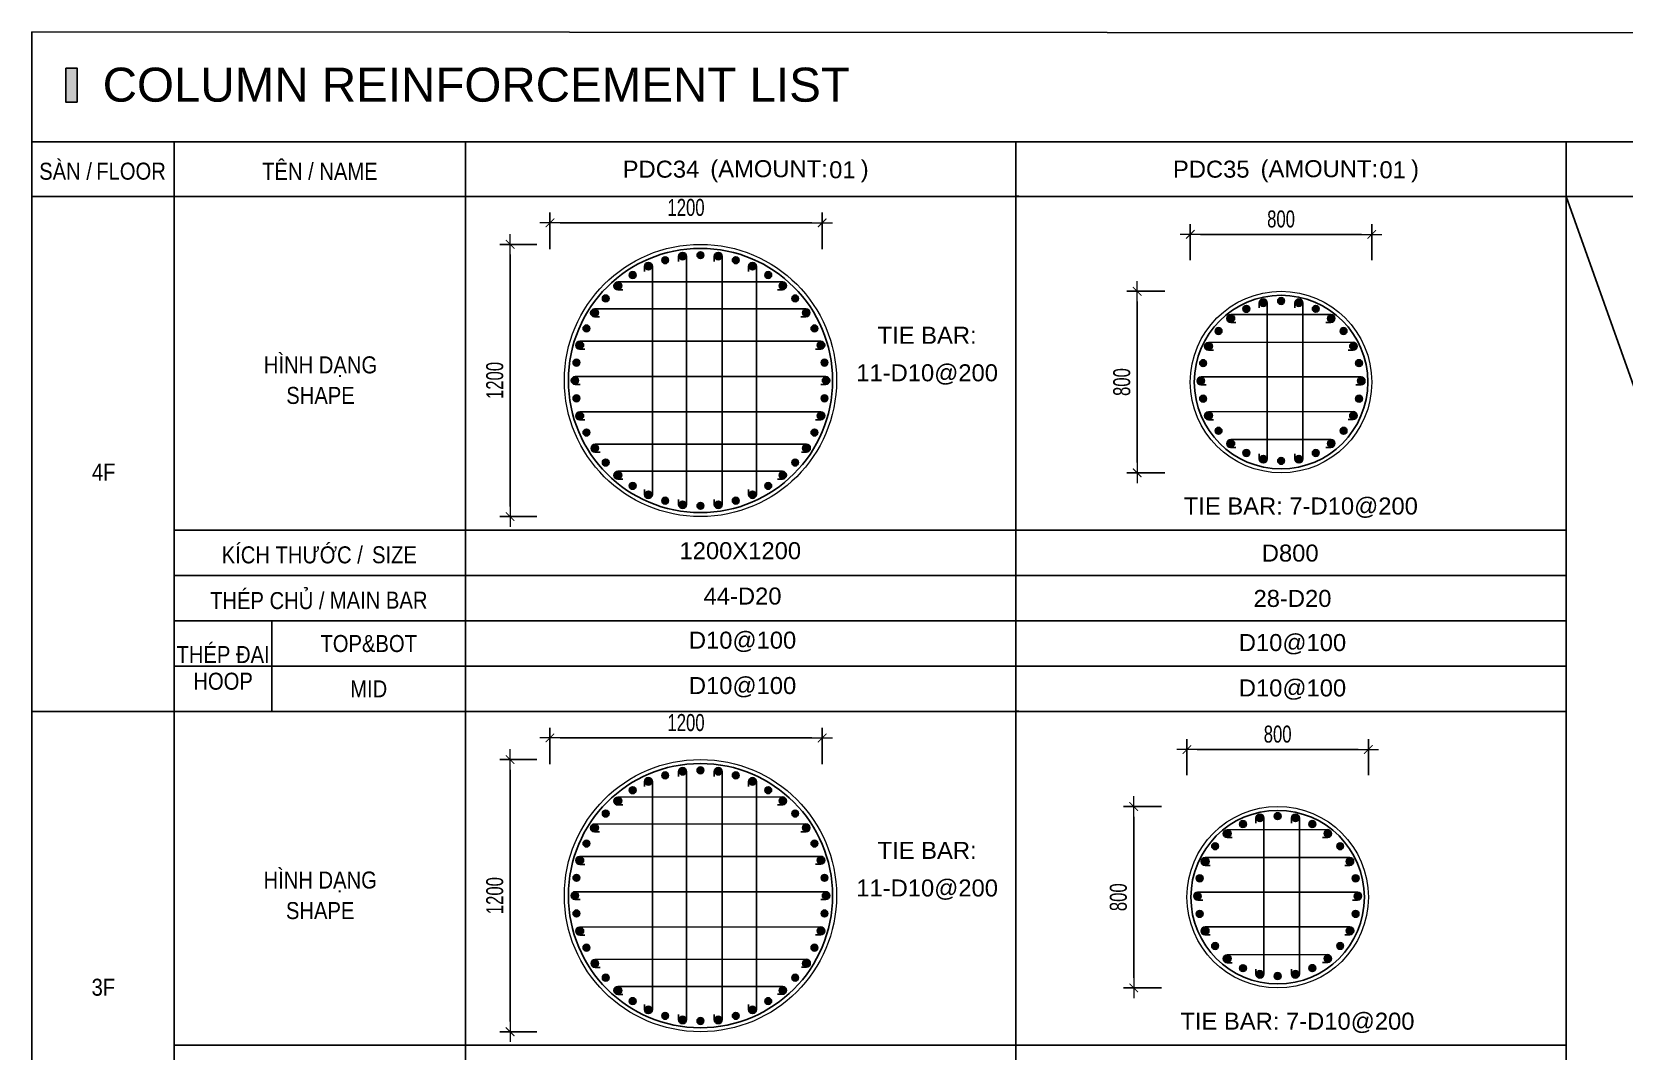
# Model space of a CAD drawing. Header units: millimetres. Extents: x 49323 to 538172, y -39336 to 181761.
# Drawn here: x 262134 to 269154, y 80596 to 85089 of the extents above; entities that cross this region are included whole.
import ezdxf
from ezdxf.enums import TextEntityAlignment as Align

# ---------------------------------------------------------------- set-up
doc = ezdxf.new("R2010")
doc.units = ezdxf.units.MM
doc.linetypes.add('CENTER2', pattern=[1.125, 0.75, -0.125, 0.125, -0.125])
doc.layers.get('Defpoints').update_dxf_attribs({"color": 151, "lineweight": 9})
for name, color, linetype in [('2', 2, 'Continuous'), ('A-ANNO-LEAD', 4, 'Continuous'), ('CEN', 1, 'CENTER2'), ('STL', 3, 'Continuous'), ('TIT1', 3, 'Continuous'), ('TXT', 3, 'Continuous')]:
    doc.layers.add(name, color=color, linetype=linetype)
for name, color, linetype, lineweight in [('NDC_S_CONTINUOUS', 3, 'Continuous', 20), ('NDC_S_DIM', 1, 'Continuous', 15), ('NDC_S_VN TEXT', 7, 'Continuous', 20)]:
    doc.layers.add(name, color=color, linetype=linetype, lineweight=lineweight)
doc.styles.add('ARIAL', font='arial.ttf', dxfattribs={"width": 0.8})
doc.styles.add('NDC_ARIAL', font='arial.ttf', dxfattribs={"width": 0.85})
doc.styles.add('NDC_DIM', font='', dxfattribs={"width": 0.75})
doc.styles.get('NDC_DIM').set_extended_font_data('Dotum')
doc.dimstyles.new('NDC_dim_30', dxfattribs={"dimscale": 30, "dimtxt": 2.5, "dimasz": 1.5, "dimexe": 1.5, "dimexo": 2.5, "dimgap": 1, "dimtad": 1, "dimdec": 0, "dimzin": 0, "dimdsep": 46, "dimtxsty": 'NDC_DIM', "dimblk": 'DIMMARK', "dimcen": 0.09, "dimdle": 1.2, "dimclrd": 1, "dimclre": 1, "dimclrt": 3, "dimadec": 0, "dimazin": 0, "dimtfac": 1, "dimtdec": 0, "dimtix": 1, "dimtofl": 0, "dimtmove": 0, "dimatfit": 3, "dimfxl": 8, "dimfxlon": 1, "dimtolj": 1, "dimtzin": 0, "dimarcsym": 0})

# ---------------------------------------------------------------- blocks, each defined once
blk = doc.blocks.new('DÁDAS')
at = {"layer": 'TIT1', "color": 2, "style": 'NDC_ARIAL'}
blk.add_text('(AMOUNT:     )', height=75, dxfattribs=at).set_placement((-42061.2, 55767.2), align=Align.MIDDLE)
blk = doc.blocks.new('8')
at = {"layer": '2'}
blk.add_hatch(color=256, dxfattribs=at).paths.add_polyline_path([(20, 0, 0.386127), (1.9, 19.9), (-1.9, 19.9, 0.386127), (-20, 0, 1)])
blk.add_circle((0, 0), 20, dxfattribs=at)
blk = doc.blocks.new('5')
at = {"layer": 'CEN', "rotation": 180}
blk.add_blockref('8', (0, 0), dxfattribs=at)
blk = doc.blocks.new('*U1068')
at = {"layer": 'STL', "xscale": -0.7500000000000001, "yscale": 0.75, "zscale": 0.75, "rotation": 293.3126515942542}
blk.add_blockref('5', (0, 0), dxfattribs=at)
blk = doc.blocks.new('*U1069')
at = {"layer": 'NDC_S_DIM', "color": 0, "linetype": 'ByBlock', "lineweight": -2, "transparency": 16777216}
for p, rotation in [((-18487, -5001.8), 294.5454545454527), ((-18413.1, -4974.3), 286.3636363636344), ((-18336.1, -4957.5), 278.1818181818164), ((-18257.4, -4951.9), 269.9999999999983), ((-18178.8, -4957.5), 261.8181818181801), ((-18101.8, -4974.3), 253.636363636362), ((-18027.9, -5001.8), 245.454545454544), ((-18556.1, -5039.6), 302.7272727272709), ((-17958.7, -5039.6), 237.2727272727258), ((-18675, -5142.6), 319.0909090909071), ((-18619.3, -5086.8), 310.909090909089), ((-17895.6, -5086.8), 229.0909090909076), ((-17839.9, -5142.6), 220.9090909090893), ((-18722.2, -5205.7), 327.2727272727254), ((-17792.6, -5205.7), 212.7272727272712), ((-18760, -5274.9), 335.4545454545436), ((-17754.9, -5274.9), 204.5454545454531), ((-18787.6, -5348.7), 343.6363636363616), ((-17727.3, -5348.7), 196.3636363636349), ((-18804.3, -5425.8), 351.8181818181798), ((-17710.6, -5425.8), 188.1818181818169), ((-17704.9, -5504.4), 180), ((-18804.3, -5583), 8.181818181818157), ((-17710.6, -5583), 171.8181818181807), ((-18787.6, -5660), 16.36363636363624), ((-17727.3, -5660), 163.6363636363625), ((-18760, -5733.9), 24.54545454545443), ((-17754.9, -5733.9), 155.4545454545444), ((-18722.2, -5803.1), 32.7272727272726), ((-17792.6, -5803.1), 147.2727272727262), ((-18675, -5866.2), 40.9090909090907), ((-18619.3, -5921.9), 49.09090909090886), ((-17895.6, -5921.9), 130.90909090909), ((-17839.9, -5866.2), 139.0909090909081), ((-18556.1, -5969.2), 57.27272727272701), ((-17958.7, -5969.2), 122.7272727272719), ((-18487, -6007), 65.45454545454513), ((-18413.1, -6034.5), 73.63636363636319), ((-18336.1, -6051.3), 81.81818181818127), ((-18257.4, -6056.9), 89.99999999999942), ((-18178.8, -6051.3), 98.18181818181758), ((-18101.8, -6034.5), 106.3636363636357), ((-18027.9, -6007), 114.5454545454538)]:
    blk.add_blockref('*U1068', p, dxfattribs=dict(at, rotation=rotation))
blk.add_blockref('*U1068', (-18809.9, -5504.4), dxfattribs=at)
blk = doc.blocks.new('DIMMARK')
at = {"layer": 'NDC_S_DIM', "color": 1}
blk.add_line((-1.5, 0), (1, 0), dxfattribs=at)
at = {"layer": 'NDC_S_DIM', "color": 2, "const_width": 0.1}
blk.add_lwpolyline([(-0.42, -0.42), (0.42, 0.42)], dxfattribs=at)
blk = doc.blocks.new('*D1192')
at = {"layer": 'Defpoints', "color": 0, "ltscale": 40, "transparency": 16777216}
for p in [(265617.8, 81976.6), (264417.8, 81786), (265617.8, 81786)]:
    blk.add_point(p, dxfattribs=at)
at = {"layer": 'NDC_S_DIM', "color": 1, "lineweight": -2, "ltscale": 40, "transparency": 16777216}
for p, q in [((264417.8, 81861), (264417.8, 82021.6)), ((265617.8, 81861), (265617.8, 82021.6)), ((264462.8, 81976.6), (265572.8, 81976.6))]:
    blk.add_line(p, q, dxfattribs=at)
at = {"layer": 'NDC_S_DIM', "color": 1, "lineweight": -2, "ltscale": 40, "transparency": 16777216, "xscale": 45, "yscale": 45, "zscale": 45, "rotation": 180}
blk.add_blockref('DIMMARK', (264417.8, 81976.6), dxfattribs=at)
at = {"layer": 'NDC_S_DIM', "color": 1, "lineweight": -2, "ltscale": 40, "transparency": 16777216, "xscale": 45, "yscale": 45, "zscale": 45}
blk.add_blockref('DIMMARK', (265617.8, 81976.6), dxfattribs=at)
at = {"layer": 'NDC_S_DIM', "color": 3, "ltscale": 40, "transparency": 16777216, "insert": (265017.8, 82044.1), "char_height": 75, "attachment_point": 5, "style": 'NDC_DIM'}
blk.add_mtext('\\A1;1200', dxfattribs=at)
blk = doc.blocks.new('*D1193')
at = {"layer": 'Defpoints', "color": 0, "ltscale": 40, "transparency": 16777216}
for p in [(264435.3, 81881.6), (264242.2, 80681.6), (264435.3, 80681.6)]:
    blk.add_point(p, dxfattribs=at)
at = {"layer": 'NDC_S_DIM', "color": 1, "lineweight": -2, "ltscale": 40, "transparency": 16777216}
for p, q in [((264360.3, 81881.6), (264197.2, 81881.6)), ((264242.2, 81836.6), (264242.2, 80726.6)), ((264360.3, 80681.6), (264197.2, 80681.6))]:
    blk.add_line(p, q, dxfattribs=at)
at = {"layer": 'NDC_S_DIM', "color": 1, "lineweight": -2, "ltscale": 40, "transparency": 16777216, "xscale": 45, "yscale": 45, "zscale": 45}
for p, rotation in [((264242.2, 81881.6), 90), ((264242.2, 80681.6), 270)]:
    blk.add_blockref('DIMMARK', p, dxfattribs=dict(at, rotation=rotation))
at = {"layer": 'NDC_S_DIM', "color": 3, "ltscale": 40, "transparency": 16777216, "insert": (264174.7, 81281.6), "char_height": 75, "attachment_point": 5, "rotation": 90, "style": 'NDC_DIM'}
blk.add_mtext('\\A1;1200', dxfattribs=at)
blk = doc.blocks.new('*U1044')
at = {"layer": 'STL', "xscale": -0.7500000000000001, "yscale": 0.75, "zscale": 0.75, "rotation": 293.3126515942542}
blk.add_blockref('5', (0, 0), dxfattribs=at)
blk = doc.blocks.new('*U1045')
at = {"layer": 'NDC_S_DIM', "color": 0, "linetype": 'ByBlock', "lineweight": -2, "transparency": 16777216}
for p, rotation in [((-18487, -5001.8), 294.5454545454527), ((-18413.1, -4974.3), 286.3636363636344), ((-18336.1, -4957.5), 278.1818181818164), ((-18257.4, -4951.9), 269.9999999999983), ((-18178.8, -4957.5), 261.8181818181801), ((-18101.8, -4974.3), 253.636363636362), ((-18027.9, -5001.8), 245.454545454544), ((-18556.1, -5039.6), 302.7272727272709), ((-17958.7, -5039.6), 237.2727272727258), ((-18675, -5142.6), 319.0909090909071), ((-18619.3, -5086.8), 310.909090909089), ((-17895.6, -5086.8), 229.0909090909076), ((-17839.9, -5142.6), 220.9090909090893), ((-18722.2, -5205.7), 327.2727272727254), ((-17792.6, -5205.7), 212.7272727272712), ((-18760, -5274.9), 335.4545454545436), ((-17754.9, -5274.9), 204.5454545454531), ((-18787.6, -5348.7), 343.6363636363616), ((-17727.3, -5348.7), 196.3636363636349), ((-18804.3, -5425.8), 351.8181818181798), ((-17710.6, -5425.8), 188.1818181818169), ((-17704.9, -5504.4), 180), ((-18804.3, -5583), 8.181818181818157), ((-17710.6, -5583), 171.8181818181807), ((-18787.6, -5660), 16.36363636363624), ((-17727.3, -5660), 163.6363636363625), ((-18760, -5733.9), 24.54545454545443), ((-17754.9, -5733.9), 155.4545454545444), ((-18722.2, -5803.1), 32.7272727272726), ((-17792.6, -5803.1), 147.2727272727262), ((-18675, -5866.2), 40.9090909090907), ((-18619.3, -5921.9), 49.09090909090886), ((-17895.6, -5921.9), 130.90909090909), ((-17839.9, -5866.2), 139.0909090909081), ((-18556.1, -5969.2), 57.27272727272701), ((-17958.7, -5969.2), 122.7272727272719), ((-18487, -6007), 65.45454545454513), ((-18413.1, -6034.5), 73.63636363636319), ((-18336.1, -6051.3), 81.81818181818127), ((-18257.4, -6056.9), 89.99999999999942), ((-18178.8, -6051.3), 98.18181818181758), ((-18101.8, -6034.5), 106.3636363636357), ((-18027.9, -6007), 114.5454545454538)]:
    blk.add_blockref('*U1044', p, dxfattribs=dict(at, rotation=rotation))
blk.add_blockref('*U1044', (-18809.9, -5504.4), dxfattribs=at)
blk = doc.blocks.new('*D1194')
at = {"layer": 'Defpoints', "color": 0, "ltscale": 40, "transparency": 16777216}
for p in [(265617.8, 84247.6), (264417.8, 84057), (265617.8, 84057)]:
    blk.add_point(p, dxfattribs=at)
at = {"layer": 'NDC_S_DIM', "color": 1, "lineweight": -2, "ltscale": 40, "transparency": 16777216}
for p, q in [((264417.8, 84132), (264417.8, 84292.6)), ((264462.8, 84247.6), (265572.8, 84247.6)), ((265617.8, 84132), (265617.8, 84292.6))]:
    blk.add_line(p, q, dxfattribs=at)
at = {"layer": 'NDC_S_DIM', "color": 1, "lineweight": -2, "ltscale": 40, "transparency": 16777216, "xscale": 45, "yscale": 45, "zscale": 45, "rotation": 180}
blk.add_blockref('DIMMARK', (264417.8, 84247.6), dxfattribs=at)
at = {"layer": 'NDC_S_DIM', "color": 1, "lineweight": -2, "ltscale": 40, "transparency": 16777216, "xscale": 45, "yscale": 45, "zscale": 45}
blk.add_blockref('DIMMARK', (265617.8, 84247.6), dxfattribs=at)
at = {"layer": 'NDC_S_DIM', "color": 3, "ltscale": 40, "transparency": 16777216, "insert": (265017.8, 84315.1), "char_height": 75, "attachment_point": 5, "style": 'NDC_DIM'}
blk.add_mtext('\\A1;1200', dxfattribs=at)
blk = doc.blocks.new('*D1195')
at = {"layer": 'Defpoints', "color": 0, "ltscale": 40, "transparency": 16777216}
for p in [(264435.3, 84152.6), (264242.2, 82952.6), (264435.3, 82952.6)]:
    blk.add_point(p, dxfattribs=at)
at = {"layer": 'NDC_S_DIM', "color": 1, "lineweight": -2, "ltscale": 40, "transparency": 16777216}
for p, q in [((264360.3, 84152.6), (264197.2, 84152.6)), ((264242.2, 84107.6), (264242.2, 82997.6)), ((264360.3, 82952.6), (264197.2, 82952.6))]:
    blk.add_line(p, q, dxfattribs=at)
at = {"layer": 'NDC_S_DIM', "color": 1, "lineweight": -2, "ltscale": 40, "transparency": 16777216, "xscale": 45, "yscale": 45, "zscale": 45}
for p, rotation in [((264242.2, 84152.6), 90), ((264242.2, 82952.6), 270)]:
    blk.add_blockref('DIMMARK', p, dxfattribs=dict(at, rotation=rotation))
at = {"layer": 'NDC_S_DIM', "color": 3, "ltscale": 40, "transparency": 16777216, "insert": (264174.7, 83552.6), "char_height": 75, "attachment_point": 5, "rotation": 90, "style": 'NDC_DIM'}
blk.add_mtext('\\A1;1200', dxfattribs=at)
blk = doc.blocks.new('*D1200')
at = {"layer": 'Defpoints', "color": 0, "ltscale": 40, "transparency": 16777216}
for p in [(268026.1, 81925.7), (267226.1, 81737.5), (268026.1, 81737.5)]:
    blk.add_point(p, dxfattribs=at)
at = {"layer": 'NDC_S_DIM', "color": 1, "lineweight": -2, "ltscale": 40, "transparency": 16777216}
for p, q in [((267226.1, 81812.5), (267226.1, 81970.7)), ((267271.1, 81925.7), (267981.1, 81925.7)), ((268026.1, 81812.5), (268026.1, 81970.7))]:
    blk.add_line(p, q, dxfattribs=at)
at = {"layer": 'NDC_S_DIM', "color": 1, "lineweight": -2, "ltscale": 40, "transparency": 16777216, "xscale": 45, "yscale": 45, "zscale": 45, "rotation": 180}
blk.add_blockref('DIMMARK', (267226.1, 81925.7), dxfattribs=at)
at = {"layer": 'NDC_S_DIM', "color": 1, "lineweight": -2, "ltscale": 40, "transparency": 16777216, "xscale": 45, "yscale": 45, "zscale": 45}
blk.add_blockref('DIMMARK', (268026.1, 81925.7), dxfattribs=at)
at = {"layer": 'NDC_S_DIM', "color": 3, "ltscale": 40, "transparency": 16777216, "insert": (267626.1, 81993.2), "char_height": 75, "attachment_point": 5, "style": 'NDC_DIM'}
blk.add_mtext('\\A1;800', dxfattribs=at)
blk = doc.blocks.new('*D1201')
at = {"layer": 'Defpoints', "color": 0, "ltscale": 40, "transparency": 16777216}
for p in [(267188.9, 81674.6), (266991.6, 80874.6), (267188.9, 80874.6)]:
    blk.add_point(p, dxfattribs=at)
at = {"layer": 'NDC_S_DIM', "color": 1, "lineweight": -2, "ltscale": 40, "transparency": 16777216}
for p, q in [((267113.9, 81674.6), (266946.6, 81674.6)), ((266991.6, 81629.6), (266991.6, 80919.6)), ((267113.9, 80874.6), (266946.6, 80874.6))]:
    blk.add_line(p, q, dxfattribs=at)
at = {"layer": 'NDC_S_DIM', "color": 1, "lineweight": -2, "ltscale": 40, "transparency": 16777216, "xscale": 45, "yscale": 45, "zscale": 45}
for p, rotation in [((266991.6, 81674.6), 90), ((266991.6, 80874.6), 270)]:
    blk.add_blockref('DIMMARK', p, dxfattribs=dict(at, rotation=rotation))
at = {"layer": 'NDC_S_DIM', "color": 3, "ltscale": 40, "transparency": 16777216, "insert": (266924, 81274.6), "char_height": 75, "attachment_point": 5, "rotation": 90, "style": 'NDC_DIM'}
blk.add_mtext('\\A1;800', dxfattribs=at)
blk = doc.blocks.new('*U1051')
at = {"layer": 'STL', "xscale": -0.75, "yscale": 0.75, "zscale": 0.75, "rotation": 292.5000000000001}
blk.add_blockref('5', (0, 0), dxfattribs=at)
blk = doc.blocks.new('*U1050')
at = {"layer": 'NDC_S_DIM', "color": 0, "linetype": 'ByBlock', "lineweight": -2, "transparency": 16777216}
for p, rotation in [((-25527, 37966), 282.8571428571415), ((-25448.4, 37973.7), 269.9999999999987), ((-25370.1, 37963.8), 257.1428571428559), ((-25669.3, 37900), 308.571428571427), ((-25601.8, 37941), 295.7142857142843), ((-25296, 37936.7), 244.2857142857131), ((-25229.7, 37893.7), 231.4285714285703), ((-25725.9, 37844.9), 321.4285714285699), ((-25174.7, 37837.1), 218.5714285714274), ((-25768.8, 37778.7), 334.2857142857127), ((-25133.6, 37769.7), 205.7142857142847), ((-25796, 37704.6), 347.1428571428555), ((-25108.6, 37694.8), 192.8571428571419), ((-25100.9, 37616.2), 180), ((-25798.2, 37547.7), 12.8571428571428), ((-25110.9, 37537.9), 167.1428571428563), ((-25773.2, 37472.8), 25.71428571428561), ((-25138, 37463.8), 154.2857142857135), ((-25732.1, 37405.4), 38.57142857142841), ((-25180.9, 37397.6), 141.4285714285707), ((-25677.1, 37348.8), 51.42857142857117), ((-25237.5, 37342.5), 128.5714285714279), ((-25610.9, 37305.8), 64.28571428571395), ((-25536.7, 37278.7), 77.14285714285676), ((-25458.4, 37268.7), 89.99999999999955), ((-25379.8, 37276.5), 102.8571428571423), ((-25305, 37301.5), 115.7142857142852)]:
    blk.add_blockref('*U1051', p, dxfattribs=dict(at, rotation=rotation))
blk.add_blockref('*U1051', (-25805.9, 37626.2), dxfattribs=at)
blk = doc.blocks.new('*D1202')
at = {"layer": 'Defpoints', "color": 0, "ltscale": 40, "transparency": 16777216}
for p in [(268041.1, 84196.7), (267241.1, 84008.5), (268041.1, 84008.5)]:
    blk.add_point(p, dxfattribs=at)
at = {"layer": 'NDC_S_DIM', "color": 1, "lineweight": -2, "ltscale": 40, "transparency": 16777216}
for p, q in [((267241.1, 84083.5), (267241.1, 84241.7)), ((268041.1, 84083.5), (268041.1, 84241.7)), ((267286.1, 84196.7), (267996.1, 84196.7))]:
    blk.add_line(p, q, dxfattribs=at)
at = {"layer": 'NDC_S_DIM', "color": 1, "lineweight": -2, "ltscale": 40, "transparency": 16777216, "xscale": 45, "yscale": 45, "zscale": 45, "rotation": 180}
blk.add_blockref('DIMMARK', (267241.1, 84196.7), dxfattribs=at)
at = {"layer": 'NDC_S_DIM', "color": 1, "lineweight": -2, "ltscale": 40, "transparency": 16777216, "xscale": 45, "yscale": 45, "zscale": 45}
blk.add_blockref('DIMMARK', (268041.1, 84196.7), dxfattribs=at)
at = {"layer": 'NDC_S_DIM', "color": 3, "ltscale": 40, "transparency": 16777216, "insert": (267641.1, 84264.2), "char_height": 75, "attachment_point": 5, "style": 'NDC_DIM'}
blk.add_mtext('\\A1;800', dxfattribs=at)
blk = doc.blocks.new('*D1203')
at = {"layer": 'Defpoints', "color": 0, "ltscale": 40, "transparency": 16777216}
for p in [(267204, 83945.6), (267006.6, 83145.6), (267204, 83145.6)]:
    blk.add_point(p, dxfattribs=at)
at = {"layer": 'NDC_S_DIM', "color": 1, "lineweight": -2, "ltscale": 40, "transparency": 16777216}
for p, q in [((267129, 83945.6), (266961.6, 83945.6)), ((267006.6, 83900.6), (267006.6, 83190.6)), ((267129, 83145.6), (266961.6, 83145.6))]:
    blk.add_line(p, q, dxfattribs=at)
at = {"layer": 'NDC_S_DIM', "color": 1, "lineweight": -2, "ltscale": 40, "transparency": 16777216, "xscale": 45, "yscale": 45, "zscale": 45}
for p, rotation in [((267006.6, 83945.6), 90), ((267006.6, 83145.6), 270)]:
    blk.add_blockref('DIMMARK', p, dxfattribs=dict(at, rotation=rotation))
at = {"layer": 'NDC_S_DIM', "color": 3, "ltscale": 40, "transparency": 16777216, "insert": (266939.1, 83545.6), "char_height": 75, "attachment_point": 5, "rotation": 90, "style": 'NDC_DIM'}
blk.add_mtext('\\A1;800', dxfattribs=at)
blk = doc.blocks.new('*U1053')
at = {"layer": 'STL', "xscale": -0.75, "yscale": 0.75, "zscale": 0.75, "rotation": 292.5000000000001}
blk.add_blockref('5', (0, 0), dxfattribs=at)
blk = doc.blocks.new('*U1052')
at = {"layer": 'NDC_S_DIM', "color": 0, "linetype": 'ByBlock', "lineweight": -2, "transparency": 16777216}
for p, rotation in [((-25527, 37966), 282.8571428571415), ((-25448.4, 37973.7), 269.9999999999987), ((-25370.1, 37963.8), 257.1428571428559), ((-25669.3, 37900), 308.571428571427), ((-25601.8, 37941), 295.7142857142843), ((-25296, 37936.7), 244.2857142857131), ((-25229.7, 37893.7), 231.4285714285703), ((-25725.9, 37844.9), 321.4285714285699), ((-25174.7, 37837.1), 218.5714285714274), ((-25768.8, 37778.7), 334.2857142857127), ((-25133.6, 37769.7), 205.7142857142847), ((-25796, 37704.6), 347.1428571428555), ((-25108.6, 37694.8), 192.8571428571419), ((-25100.9, 37616.2), 180), ((-25798.2, 37547.7), 12.8571428571428), ((-25110.9, 37537.9), 167.1428571428563), ((-25773.2, 37472.8), 25.71428571428561), ((-25138, 37463.8), 154.2857142857135), ((-25732.1, 37405.4), 38.57142857142841), ((-25180.9, 37397.6), 141.4285714285707), ((-25677.1, 37348.8), 51.42857142857117), ((-25237.5, 37342.5), 128.5714285714279), ((-25610.9, 37305.8), 64.28571428571395), ((-25536.7, 37278.7), 77.14285714285676), ((-25458.4, 37268.7), 89.99999999999955), ((-25379.8, 37276.5), 102.8571428571423), ((-25305, 37301.5), 115.7142857142852)]:
    blk.add_blockref('*U1053', p, dxfattribs=dict(at, rotation=rotation))
blk.add_blockref('*U1053', (-25805.9, 37626.2), dxfattribs=at)

msp = doc.modelspace()

# ---------------------------------------------------------------- hatches: boundary and pattern name
at = {"layer": 'TXT'}
msp.add_hatch(color=7, dxfattribs=at).paths.add_polyline_path([(262333.8, 84779.2), (262333.8, 84929.2), (262283.8, 84929.2), (262283.8, 84779.2)])

# ---------------------------------------------------------------- linework, layer by layer
at = {"layer": '2', "elevation": 0}
for points in [[(264985.2, 84077.4), (264985.2, 84099.5, -1), (265020.2, 84099.5), (265020.2, 83005.8, -1), (264985.2, 83005.8), (264985.2, 83027.9)], [(265142.5, 84077.4), (265142.5, 84099.5, -1), (265177.5, 84099.5), (265177.5, 83005.8, -1), (265142.5, 83005.8), (265142.5, 83027.9)], [(264834.3, 84033.1), (264834.3, 84055.2, -1), (264869.3, 84055.2), (264869.3, 83050.1, -1), (264834.3, 83050.1), (264834.3, 83072.2)], [(265293.4, 84033.1), (265293.4, 84055.2, -1), (265328.4, 84055.2), (265328.4, 83050.1, -1), (265293.4, 83050.1), (265293.4, 83072.2)], [(264739.5, 83952.2), (264717.4, 83952.2, -1), (264717.4, 83987.2), (265443.2, 83987.7, -1), (265443.2, 83952.7), (265421, 83952.7)], [(267545.2, 83872.2), (267545.2, 83894.3, -1), (267580.2, 83894.3), (267580.2, 83206.9, -1), (267545.2, 83206.9), (267545.2, 83229.1)], [(267702.1, 83872.2), (267702.1, 83894.3, -1), (267737.1, 83894.3), (267737.1, 83206.9, -1), (267702.1, 83206.9), (267702.1, 83229.1)], [(264636.5, 83833.4), (264614.4, 83833.4, -1), (264614.4, 83868.4), (265546.1, 83868.9, -1), (265546.1, 83833.8), (265524, 83833.8)], [(267441.3, 83808.3), (267419.2, 83808.3, -1), (267419.2, 83843.3), (267861, 83843.8, -1), (267861, 83808.7), (267838.8, 83808.7)], [(264571.2, 83690.3), (264549.1, 83690.3, -1), (264549.1, 83725.3), (265611.5, 83725.8, -1), (265611.5, 83690.8), (265589.3, 83690.8)], [(267343.5, 83685.6), (267321.4, 83685.6, -1), (267321.4, 83720.6), (267958.8, 83721.1, -1), (267958.8, 83686.1), (267936.7, 83686.1)], [(264551, 83535.1), (264528.9, 83535.1, -1), (264528.9, 83570.1), (265633.9, 83570.1, -1), (265633.9, 83535.1), (265611.7, 83535.1)], [(267310.8, 83533.1), (267288.6, 83533.1, -1), (267288.6, 83568.1), (267993.6, 83568.1, -1), (267993.6, 83533.1), (267971.5, 83533.1)], [(264571.2, 83379), (264549.1, 83379, -1), (264549.1, 83414), (265611.5, 83414.5, -1), (265611.5, 83379.5), (265589.3, 83379.5)], [(267343.5, 83379.7), (267321.4, 83379.7, -1), (267321.4, 83414.7), (267958.8, 83415.2, -1), (267958.8, 83380.1), (267936.7, 83380.1)], [(264638.7, 83236.4), (264616.6, 83236.4, -1), (264616.6, 83271.4), (265548.3, 83271.9, -1), (265548.3, 83236.9), (265526.2, 83236.9)], [(267441.3, 83257), (267419.2, 83257, -1), (267419.2, 83292), (267861, 83292.5, -1), (267861, 83257.5), (267838.8, 83257.5)], [(264739.5, 83117.1), (264717.4, 83117.1, -1), (264717.4, 83152.1), (265443.2, 83152.6, -1), (265443.2, 83117.6), (265421, 83117.6)], [(264834.3, 81762.1), (264834.3, 81784.2, -1), (264869.3, 81784.2), (264869.3, 80779.1, -1), (264834.3, 80779.1), (264834.3, 80801.2)], [(264985.2, 81806.4), (264985.2, 81828.5, -1), (265020.2, 81828.5), (265020.2, 80734.8, -1), (264985.2, 80734.8), (264985.2, 80756.9)], [(265142.5, 81806.4), (265142.5, 81828.5, -1), (265177.5, 81828.5), (265177.5, 80734.8, -1), (265142.5, 80734.8), (265142.5, 80756.9)], [(265293.4, 81762.1), (265293.4, 81784.2, -1), (265328.4, 81784.2), (265328.4, 80779.1, -1), (265293.4, 80779.1), (265293.4, 80801.2)], [(264739.5, 81681.2), (264717.4, 81681.2, -1), (264717.4, 81716.2), (265443.2, 81716.7, -1), (265443.2, 81681.7), (265421, 81681.7)], [(264636.5, 81562.4), (264614.4, 81562.4, -1), (264614.4, 81597.4), (265546.1, 81597.9, -1), (265546.1, 81562.8), (265524, 81562.8)], [(267530.2, 81601.2), (267530.2, 81623.3, -1), (267565.2, 81623.3), (267565.2, 80935.9, -1), (267530.2, 80935.9), (267530.2, 80958.1)], [(267687.1, 81601.2), (267687.1, 81623.3, -1), (267722.1, 81623.3), (267722.1, 80935.9, -1), (267687.1, 80935.9), (267687.1, 80958.1)], [(267426.3, 81537.3), (267404.1, 81537.3, -1), (267404.1, 81572.3), (267845.9, 81572.8, -1), (267845.9, 81537.7), (267823.8, 81537.7)], [(264571.2, 81419.3), (264549.1, 81419.3, -1), (264549.1, 81454.3), (265611.5, 81454.8, -1), (265611.5, 81419.8), (265589.3, 81419.8)], [(267328.5, 81414.6), (267306.3, 81414.6, -1), (267306.3, 81449.6), (267943.7, 81450.1, -1), (267943.7, 81415.1), (267921.6, 81415.1)], [(264551, 81264.1), (264528.9, 81264.1, -1), (264528.9, 81299.1), (265633.9, 81299.1, -1), (265633.9, 81264.1), (265611.7, 81264.1)], [(267295.7, 81262.1), (267273.6, 81262.1, -1), (267273.6, 81297.1), (267978.6, 81297.1, -1), (267978.6, 81262.1), (267956.4, 81262.1)], [(264571.2, 81108), (264549.1, 81108, -1), (264549.1, 81143), (265611.5, 81143.5, -1), (265611.5, 81108.5), (265589.3, 81108.5)], [(267328.5, 81108.7), (267306.3, 81108.7, -1), (267306.3, 81143.7), (267943.7, 81144.2, -1), (267943.7, 81109.1), (267921.6, 81109.1)], [(267426.3, 80986), (267404.1, 80986, -1), (267404.1, 81021), (267845.9, 81021.5, -1), (267845.9, 80986.5), (267823.8, 80986.5)], [(264638.7, 80965.4), (264616.6, 80965.4, -1), (264616.6, 81000.4), (265548.3, 81000.9, -1), (265548.3, 80965.9), (265526.2, 80965.9)], [(264739.5, 80846.1), (264717.4, 80846.1, -1), (264717.4, 80881.1), (265443.2, 80881.6, -1), (265443.2, 80846.6), (265421, 80846.6)]]:
    msp.add_lwpolyline(points, format="xyb", dxfattribs=at)
at = {"layer": '2', "lineweight": -2, "ltscale": 1000}
for centre, radius in [((265081.4, 83552.6), 582.5), ((267641.1, 83545.6), 382.5), ((265081.4, 81281.6), 582.5), ((267626.1, 81274.6), 382.5)]:
    msp.add_circle(centre, radius, dxfattribs=at)
at = {"layer": 'A-ANNO-LEAD'}
msp.add_lwpolyline([(262133.7, 68469.5), (283468.6, 68456.3), (283468.6, 85076.3), (262133.7, 85089.5)], close=True, dxfattribs=at)
at = {"layer": 'NDC_S_CONTINUOUS', "ltscale": 70}
for centre, radius in [((265081.4, 83552.6), 600), ((267641.1, 83545.6), 400), ((265081.4, 81281.6), 600), ((267626.1, 81274.6), 400)]:
    msp.add_circle(centre, radius, dxfattribs=at)
at = {"layer": 'TIT1', "color": 2}
msp.add_line((262133.8, 84604.2), (283468.8, 84604.2), dxfattribs=at)
at = {"layer": 'TIT1'}
for p, q in [((262761.5, 84604.2), (262761.5, 68469.5)), ((264045.5, 68469.5), (264045.5, 84604.2)), ((266471.6, 84604.2), (266471.6, 68469.5)), ((268897.7, 84604.2), (268897.7, 68469.5)), ((262133.8, 84364.2), (283468.8, 84364.2)), ((266485.2, 84365.6), (266471.6, 84365.6)), ((268897.7, 82093.1), (262134.3, 82093.1)), ((266485.2, 82094.6), (266471.6, 82094.6))]:
    msp.add_line(p, q, dxfattribs=at)
at = {"layer": 'TIT1', "color": 8}
for p, q in [((268897.7, 84364.2), (271323.8, 77549.7)), ((268897.7, 82893.1), (262762.2, 82893.1)), ((266486.6, 82893.1), (266471.6, 82893.1)), ((268897.7, 82693.1), (262762.2, 82693.1)), ((266486.6, 82693.1), (266471.6, 82693.1)), ((268897.7, 82493.1), (262762.2, 82493.1)), ((263191.4, 82093.1), (263191.4, 82493.1)), ((266486.6, 82493.1), (266471.6, 82493.1)), ((268897.7, 82293.1), (262762.2, 82293.1)), ((266486.6, 82293.1), (266471.6, 82293.1)), ((268897.7, 80622.1), (262760.8, 80622.1)), ((266485.2, 80622.1), (266471.6, 80622.1))]:
    msp.add_line(p, q, dxfattribs=at)
at = {"layer": 'TXT', "color": 7}
msp.add_lwpolyline([(262333.8, 84779.2), (262333.8, 84929.2), (262283.8, 84929.2), (262283.8, 84779.2)], close=True, dxfattribs=at)
msp.add_lwpolyline([(262333.8, 84779.2), (262333.8, 84929.2), (262283.8, 84929.2), (262283.8, 84779.2)], close=True, dxfattribs=at)

# ---------------------------------------------------------------- block references
at = {"layer": 'NDC_S_DIM'}
for name, p in [('DÁDAS', (307535.1, 28709.8)), ('DÁDAS', (309961.2, 28709.8)), ('*U1045', (283338.8, 89057)), ('*U1069', (283338.8, 86786))]:
    msp.add_blockref(name, p, dxfattribs=at)
at = {"layer": 'NDC_S_DIM', "rotation": 0.8126515942541631}
for name, p in [('*U1052', (293625.6, 46294.2)), ('*U1050', (293610.5, 44023.2))]:
    msp.add_blockref(name, p, dxfattribs=at)

# ---------------------------------------------------------------- texts
at = {"layer": 'NDC_S_VN TEXT', "style": 'NDC_ARIAL', "width": 0.85}
for s, p in [('SÀN /', (262282.4, 84484.2)), ('HÌNH DẠNG', (263406.3, 83622.9)), ('KÍCH THƯỚC /', (263281.8, 82793.1)), ('THÉP CHỦ /', (263171.7, 82593.1)), ('THÉP ĐAI', (262976.9, 82354.2)), ('HÌNH DẠNG', (263404.9, 81351.9))]:
    msp.add_text(s, height=75, dxfattribs=at).set_placement(p, align=Align.MIDDLE)
at = {"layer": 'TIT1', "style": 'NDC_ARIAL', "width": 0.85}
for s, p in [('TÊN / NAME', (263403.6, 84484.2)), ('FLOOR', (262570.9, 84475.4)), ('SHAPE', (263406.3, 83486.7)), ('4F', (262450.4, 83148.9)), ('SIZE', (263732.3, 82784.3)), ('MAIN BAR', (263662.6, 82584.3)), ('TOP&BOT', (263618.8, 82393.1)), ('HOOP', (262976.9, 82226.9)), ('MID', (263618.8, 82193.1)), ('SHAPE', (263404.9, 81215.7)), ('3F', (262449, 80877.9))]:
    msp.add_text(s, height=75, dxfattribs=at).set_placement(p, align=Align.MIDDLE)
at = {"layer": 'TIT1', "color": 2, "style": 'NDC_ARIAL'}
for s, p in [('PDC34', (264907.3, 84484.2)), ('PDC35', (267333.3, 84484.2)), ('01', (265707.1, 84481.5)), ('01', (268133.2, 84481.5))]:
    msp.add_text(s, height=75, dxfattribs=at).set_placement(p, align=Align.MIDDLE)
at = {"layer": 'TIT1', "style": 'NDC_ARIAL'}
for s, p in [('TIE BAR:', (266080.7, 83752.1)), ('11-D10@200', (266080.7, 83580.9)), ('TIE BAR: 7-D10@200', (267728.3, 82993.7)), ('1200X1200', (265257, 82802.3)), ('D800', (267681.5, 82791.8)), ('44-D20', (265267, 82602.3)), ('28-D20', (267691.5, 82591.8)), ('D10@100', (265267, 82402.3)), ('D10@100', (267691.5, 82391.8)), ('D10@100', (265267, 82202.3)), ('D10@100', (267691.5, 82191.8)), ('TIE BAR:', (266080.7, 81481.1)), ('11-D10@200', (266080.7, 81309.9)), ('TIE BAR: 7-D10@200', (267713.3, 80722.7))]:
    msp.add_text(s, height=75, dxfattribs=at).set_placement(p, align=Align.MIDDLE)
at = {"layer": 'TXT', "color": 3, "style": 'ARIAL'}
msp.add_text('COLUMN REINFORCEMENT LIST', height=150, dxfattribs=at).set_placement((262445.9, 84781.6))

# ---------------------------------------------------------------- dimensions: what is measured, and where the dimension line sits
at = {"layer": 'NDC_S_DIM', "ltscale": 40}
for base, p1, p2, picture, middle in [((265617.8, 84247.6), (264417.8, 84057), (265617.8, 84057), '*D1194', (265017.8, 84315.1)), ((268041.1, 84196.7), (267241.1, 84008.5), (268041.1, 84008.5), '*D1202', (267641.1, 84264.2)), ((265617.8, 81976.6), (264417.8, 81786), (265617.8, 81786), '*D1192', (265017.8, 82044.1)), ((268026.1, 81925.7), (267226.1, 81737.5), (268026.1, 81737.5), '*D1200', (267626.1, 81993.2))]:
    dim = msp.add_linear_dim(base=base, p1=p1, p2=p2, dimstyle='NDC_dim_30', dxfattribs=at)
    dim.commit()
    dim.dimension.update_dxf_attribs({"geometry": picture, "text_midpoint": middle})
for base, p1, p2, picture, middle in [((264242.2, 82952.6), (264435.3, 84152.6), (264435.3, 82952.6), '*D1195', (264174.7, 83552.6)), ((267006.6, 83145.6), (267204, 83945.6), (267204, 83145.6), '*D1203', (266939.1, 83545.6)), ((264242.2, 80681.6), (264435.3, 81881.6), (264435.3, 80681.6), '*D1193', (264174.7, 81281.6)), ((266991.6, 80874.6), (267188.9, 81674.6), (267188.9, 80874.6), '*D1201', (266924, 81274.6))]:
    dim = msp.add_linear_dim(base=base, p1=p1, p2=p2, angle=90, dimstyle='NDC_dim_30', dxfattribs=at)
    dim.commit()
    dim.dimension.update_dxf_attribs({"geometry": picture, "text_midpoint": middle})

doc.saveas('drawing.dxf')
